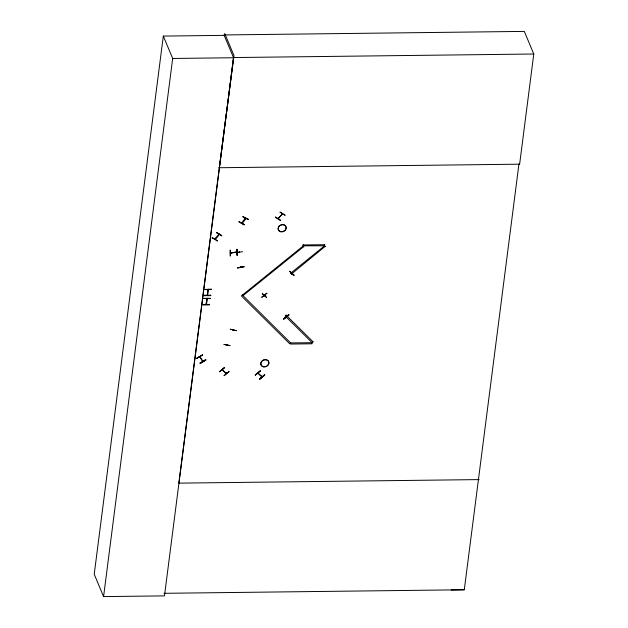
<?xml version="1.0" encoding="UTF-8"?>
<svg xmlns="http://www.w3.org/2000/svg" width="628" height="628" viewBox="0 0 628 628"><rect width="100%" height="100%" fill="white"/><g stroke="black" fill="none" stroke-linecap="round" stroke-linejoin="round"><path stroke-width="0.94" d="M209.509 304.242L209.548 304.745L203.095 304.784L203.064 304.282M203.119 304.494L209.571 304.447M204.218 295.231L204.249 295.686M204.241 295.678L210.694 295.647L210.663 295.136M209.54 304.721L203.087 304.737M210.718 295.38L204.265 295.356L210.741 295.325M264.992 295.662L264.718 295.38M291.651 273.109C292.797 273.816 290.293 274.224 291.792 273.431M244.284 224.486L239.056 221.684M244.143 224.942L239.04 221.739M212.193 237.988L212.35 237.541L217.421 240.799L212.209 237.949M217.194 241.058L217.327 240.665M280.528 220.09L280.363 220.538L275.527 217.257L275.684 216.833M224.196 35.364L163.311 36.086L94.224 574.22L103.581 596.6L164.473 595.878L233.561 57.745L224.023 34.948L524.317 31.4L533.776 54.016L519.623 164.261M103.581 596.6L172.676 58.467L163.311 36.086M219.337 167.723L178.847 483.136L479.14 479.596M226.284 113.613L219.462 166.758L233.985 55.617L224.698 33.425M312.045 342.393L312.014 343.791L290.505 344.042L290.529 342.645M313.027 341.616L312.155 342.7L290.646 342.927L289.657 343.728L241.38 295.937L303.081 246.066L303.112 244.677M325.265 246.309L291.486 273.989L290.701 273.211L324.598 245.815L324.621 244.418M451.218 589.998L464.288 589.77L518.924 164.198L519.631 164.183L218.63 167.739M205.066 289.626L211.558 289.273L205.003 289.422M203.959 298.418L210.411 298.379L203.951 298.418M207.216 294.901L207.405 295.348L207.491 294.713M208.041 289.28L208.064 290.23L208.402 289.61M206.204 304.329L206.062 304.007C206.698 301.063 208.206 292.57 206.486 304.392M262.347 293.708L266.641 297.515L262.363 293.676L262.551 293.307M229.966 345.69L223.882 344.427L229.911 345.51M222.163 369.971L226.198 373.385M222.1 369.868L222.736 370.143L222.273 369.429M222.736 370.143L222.563 369.696M226.08 373.322L226.292 373.668L225.766 372.993M226.512 373.503L226.033 372.844M258.21 373.04L258.202 373.629L257.637 372.867M258.241 373.016L258.194 373.582M241.654 223.223L245.344 217.947M242.094 222.493L242.243 222.901L241.811 222.414M239.566 252.519L239.119 251.993M264.459 295.584L264.804 295.89L264.443 295.011M264.985 295.749L264.702 295.184M285.685 316.033L286.046 316.904L285.803 316.52M219.023 234.15L218.528 234.903L218.991 234.37M208.096 289.728L207.389 295.223M208.268 289.28L207.633 295.286L207.271 294.501M206.117 303.607L206.612 303.928L206.416 303.544M278.008 218.136L278.267 218.709L278.651 217.947M282.105 214.101C281.532 215.208 283 212.955 282.239 214.431M205.066 289.547L211.518 289.484M210.364 298.614L203.849 298.52M230.186 256.028L230.248 250.156M240.767 267.285L240.916 266.884M208.37 290.214L208.268 289.798M207.02 298.771L206.895 298.386L207.169 299.352L207.114 298.904M199.79 357.01L202.773 361.422L202.342 360.676M202.962 361.233L202.852 360.888M261.703 376.172L262.002 377.036L257.77 373.189M230.264 329.198L236.434 330.658L230.382 329.221M232.933 329.983L233.404 330.391L233.106 329.747M233.475 330.14L233.31 329.802M264.404 295.482L264.262 295.152M286.054 316.316L286.227 316.763L285.505 316.229M242.235 222.846L241.913 222.391M245.65 218.434L245.564 217.987M230.421 253.076L231.143 252.974L230.429 253.272M236.646 252.087C236.968 252.252 236.097 252.935 236.638 251.804M215.412 238.891L214.705 238.883M282.537 214.101L278.149 218.544L282.317 213.952M215.074 239.307L215.294 238.499M282.561 214.117L282.302 213.544M239.135 221.872L244.355 224.675M243.005 216.864L248.437 219.392L242.958 216.66M241.544 222.767C241.278 224.777 246.89 218.583 245.383 217.892M236.85 252.377L230.554 253.021M216.793 232.603L221.802 235.688L216.809 232.611M218.717 234.111L218.874 234.456C209.807 243.436 218.834 237.698 218.85 234.04M264.945 294.697L265.181 294.885M291.306 273.784L291.51 273.149M280.127 212.225L285.183 215.294L280.057 212.099M275.527 217.28L280.606 220.279M265.212 295.246L264.851 294.697M226.779 344.364L227.124 345L226.849 344.356M245.312 218.819L245.242 218.458M241.898 223.309L241.882 223.27M224.643 367.663L219.486 371.713L224.565 367.474M226.033 373.134L225.939 372.851M228.906 371.509L223.953 375.764L229.11 371.713L228.804 371.321M255.337 375.183L260.267 370.928M260.322 370.991L255.156 375.034L260.22 370.795M259.843 379.281L264.773 375.026L259.623 379.092L264.474 374.649M243.02 216.793L248.264 219.572M303.748 246.569L243.036 295.639M312.155 342.7L285.206 316.025L286.078 314.942M289.853 271.492L294.147 275.292L289.775 271.304M261.711 297.232L266.829 293.143M261.86 297.264L266.994 293.3M291.447 273.989L291.879 273.612M283.793 319.079L288.904 314.997L283.801 319.103L283.503 318.694M278.33 218.701L278.251 218.301M221.621 235.869L216.629 232.792M196.839 358.455L202.475 355.008M202.53 355.095L196.697 358.274L202.436 354.891M205.654 359.506L200.089 363.133L205.906 359.946L200.254 363.377L199.994 362.937M200.238 363.353L205.906 359.938M265.079 294.979L264.741 295.584L264.498 294.979M289.916 271.406L293.865 275.519M230.209 250.172L230.445 255.816M236.324 252.189L236.097 252.04M222.265 369.719L226.457 373.519L226.331 373.111M242.604 251.695L236.057 252.715M240.673 266.774L241.081 267.206M237.659 267.897L244.135 266.712L237.596 267.716M237.674 268.023L244.064 266.507M237.172 249.387L236.787 249.261M230.492 253.06L236.78 251.844M236.937 254.913L237.376 255.046L237.156 249.371L237.36 255.031M227.108 344.976L226.692 344.56M199.798 356.751L202.97 361.304L202.538 360.558M215.09 239.26L214.737 238.75M533.776 54.016L233.483 57.556L226.488 112.828M172.676 58.467L233.561 57.745M303.23 244.951L324.739 244.7M302.963 245.791L324.598 245.815L325.382 246.592M163.994 593.311L464.288 589.77M239.378 252.001L239.551 252.566L239.339 251.954M199.9 357.332L199.469 356.547M237.062 255.062L236.842 249.387L237.015 255.101M262.127 376.847L257.802 372.718M207.256 298.716L207.114 298.386M206.91 299.336L206.753 298.904M215.428 238.828L215.027 238.412M278.761 218.214L277.961 218.269M264.788 375.049L259.545 378.904M303.081 246.066L303.866 246.843M286.195 315.225L313.144 341.899M290.646 342.927L242.251 294.862M288.911 315.021L288.644 314.652M285.646 316.504L286.007 316.865L285.505 316.174M202.483 361.069L202.805 361.469L202.632 361.092M262.182 376.831L262.002 376.439M281.854 213.936L281.956 214.399M278.4 217.79L278.706 218.316L278.306 217.806M291.282 273.659L291.455 274.02L291.149 273.431M245.273 218.874L245.006 218.332L245.093 218.772M239.056 252.064L239.284 252.637M236.191 251.867L236.34 252.511M230.869 252.605L231.151 253.17M230.413 252.668L230.562 253.312M230.288 252.746L230.492 253.257M218.426 234.448L218.701 235.013M215.121 238.397L215.435 238.907M261.609 376.172L262.002 377.036L261.727 376.674M233.012 329.794L233.31 330.43M208.033 289.343L208.315 290.246M207.907 289.798L208.096 290.246M207.538 294.901L207.68 295.309L207.499 294.956M206.392 303.999L206.479 304.447L206.345 304.062M224.541 367.466L219.619 371.729M221.959 369.539L222.131 369.994M200.01 356.806L200.159 357.261M199.665 356.429L200.12 357.214M288.699 314.777L283.581 318.875L288.715 314.801M222.571 370.292L222.32 369.908L222.571 370.292M263.368 366.768A4.145 3.47 -22.7 0 0 268.863 362.325A4.145 3.47 -22.7 0 0 262.331 360.802A4.145 3.47 -22.7 0 0 263.368 366.768M263.328 366.689A4.153 3.478 -22.7 0 0 268.831 362.238A4.153 3.478 -22.7 0 0 262.292 360.715A4.153 3.478 -22.7 0 0 263.328 366.689M280.708 231.74A4.129 3.454 -22.7 0 0 286.18 227.32A4.129 3.454 -22.7 0 0 279.672 225.797A4.129 3.454 -22.7 0 0 280.708 231.74M280.645 231.591A4.129 3.454 -22.7 0 0 286.117 227.171A4.129 3.454 -22.7 0 0 279.617 225.656A4.129 3.454 -22.7 0 0 280.645 231.591"/></g></svg>
